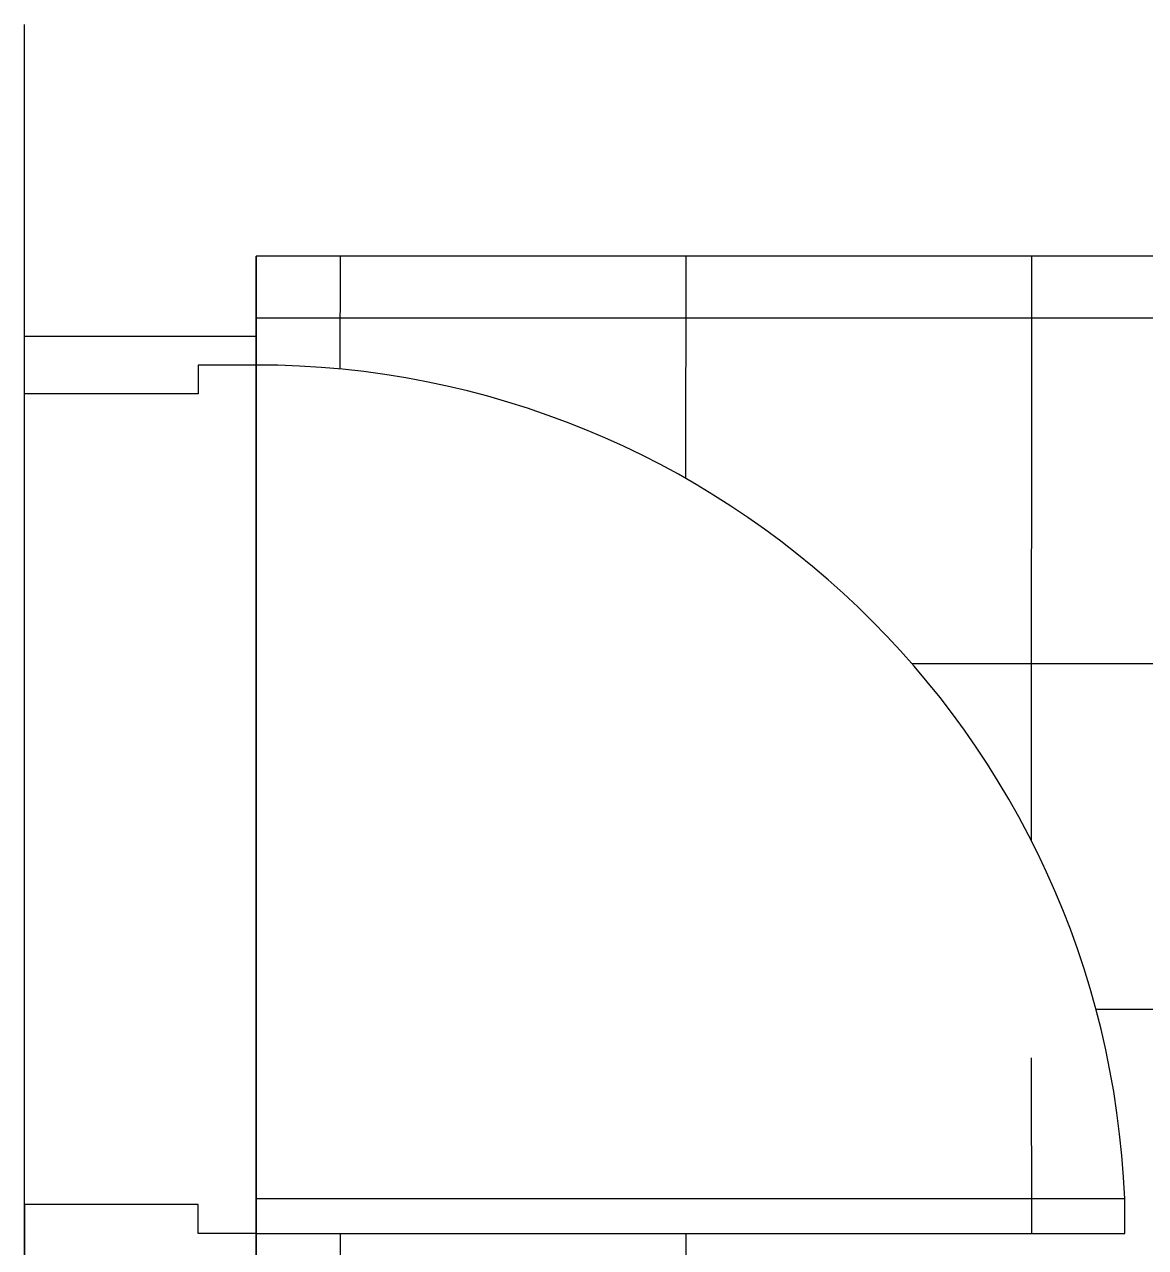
# Model space of a CAD drawing. Header units: millimetres. Extents: x 578 to 638.3, y 269.6 to 296.6.
# Drawn here: x 592.662 to 593.63, y 290.922 to 291.978 of the extents above; entities that cross this region are included whole.
import ezdxf

# ---------------------------------------------------------------- set-up
doc = ezdxf.new("R2010")
doc.units = ezdxf.units.MM
doc.layers.add('GIRO', color=1, linetype='Continuous')

msp = doc.modelspace()

# ---------------------------------------------------------------- hatches: boundary and pattern name
h = msp.add_hatch()
h.set_pattern_fill('NET', color=256, scale=0.094)
h.set_pattern_definition([(0, (-330378.5646346519, -7393310.404714171), (0, 0.29845), []), (90, (-330378.5646346519, -7393310.404714171), (-0.29845, 1.827479186027638e-17), [])])
edge = h.paths.add_edge_path()
edge.add_line((595.5313874085487, 289.7554796582498), (597.70237552048, 289.7554796573185))
edge.add_line((597.70237552048, 289.7554796573185), (597.70237552048, 291.2688485451453))
edge.add_line((597.70237552048, 291.2688485451453), (596.5634850425931, 291.2704042487257))
edge.add_arc((596.5598041921494, 291.2833609664511), 0.01346941699571943, 179.8050070761166, 285.8592219319247, ccw=False)
edge.add_line((596.5463348531566, 291.2834068064057), (596.5480195670907, 291.778071872186))
edge.add_line((596.5480195670907, 291.778071872186), (592.8624499003572, 291.778071872186))
edge.add_line((592.8624499003572, 291.778071872186), (592.8624499003572, 291.683995493915))
edge.add_arc((592.8624499000929, 290.9333704937499), 0.7506250001651438, 2.3382786878374873, 89.99999997982411, ccw=False)
edge.add_line((593.6124499002408, 290.9639954941758), (593.6124499002408, 290.933995493915))
edge.add_line((593.6124499002408, 290.933995493915), (592.8624499002408, 290.933995493915))
edge.add_line((592.8624499002408, 290.933995493915), (592.8624499002408, 290.9089954935425))
edge.add_line((592.8624499002408, 290.9089954935425), (592.8624499003572, 290.839919115644))
edge.add_line((592.8624499003572, 290.839919115644), (592.8624499003572, 289.1037356874385))
edge.add_line((592.8624499003572, 289.1037356874385), (594.0624499003688, 289.1037356874385))
edge.add_line((594.0624499003688, 289.1037356874385), (594.0624499003688, 290.9089954935425))
edge.add_line((594.0624499003688, 290.9089954935425), (594.2124499003921, 290.9089954935425))
edge.add_line((594.2124499003921, 290.9089954935425), (594.2124499003921, 289.1037356874385))
edge.add_line((594.2124499003921, 289.1037356874385), (594.2124499003921, 288.9501658661702))
edge.add_line((594.2124499003921, 288.9501658661702), (595.7007234533021, 288.9489774622434))
edge.add_line((595.7007234533021, 288.9489774622434), (595.7006655533851, 288.9496571107247))
edge.add_arc((595.9038399058201, 288.9489775100657), 0.2031754890345563, 179.808351281417, 205.8523361585679)
edge.add_arc((595.9061441028852, 290.0654421581686), 1.219200001513936, 261.2653471669622, 278.4981553239334)
edge.add_arc((595.9038399047098, 288.9489775093878), 0.2031754905310643, 333.9111667512714, 361.3419356081118)
edge.add_line((596.1069596715906, 288.9537356870659), (596.1074266693258, 288.9537356870659))
edge.add_line((596.1074266693258, 288.9537356870659), (596.1207300514734, 289.1291452974492))
edge.add_arc((596.0193171090584, 289.1353077161904), 0.1016000014468818, 356.5226630956458, 380.9926010665347)
edge.add_line((596.1141735828069, 289.1717056513243), (595.5294380982459, 289.1727108082213))
edge.add_line((595.5294380982459, 289.1727108082213), (595.5313874085487, 289.7554796582498))
h.paths.add_polyline_path([(595.2254116929189, 291.0915840521865), (595.2275858319417, 291.7415804185384), (595.8275823987142, 291.7395734966212), (596.4275789654866, 291.737566574704), (596.4254048264638, 291.0875702046268), (595.923277672432, 291.0892497675904), (595.9231722655759, 291.0577457838171), (595.8731725516782, 291.0579130232745), (595.8732779585343, 291.089417010773), (595.8254082596914, 291.0895771302693), (595.7729686892644, 291.0897525346317), (595.7728683150426, 291.0597527057343), (595.7228686011449, 291.0599199451917), (595.7229689753667, 291.0899197750204)], flags=16)
h.paths.add_polyline_path([(593.496156769449, 289.1313106131219), (592.8961567698216, 289.1313106131219), (592.8961567698216, 289.7313106136807), (593.496156769449, 289.7313106136807)], flags=16)
edge = h.paths.add_edge_path(flags=0)
edge.add_arc((593.4189524050971, 289.4611486492158), 0.01500000013038516, 0, 360)
edge = h.paths.add_edge_path(flags=0)
edge.add_arc((593.4189524050971, 289.408413334977), 0.01499999966472387, 0, 360)
edge = h.paths.add_edge_path(flags=0)
edge.add_arc((593.4189524050971, 289.3489007914849), 0.01499999966472387, 0, 360)
edge = h.paths.add_edge_path(flags=0)
edge.add_arc((593.4157355209982, 289.2288167623282), 0.03499999968335032, 0, 360)
edge = h.paths.add_edge_path(flags=0)
edge.add_arc((593.4157355209982, 289.2288167627939), 0.01914812036557123, 0, 360)
h.paths.add_polyline_path([(593.3261567695235, 289.1613106133827), (592.9261567700823, 289.1613106133827), (592.9261567700823, 289.7013106134199), (593.3261567695235, 289.7013106134199)], flags=0)
edge = h.paths.add_edge_path(flags=16)
edge.add_line((593.277119903295, 289.8040682377704), (592.8821199035674, 289.8040682377704))
edge.add_arc((592.8821199035092, 289.8140682376051), 0.009999999834690243, 180.0000003335053, 270.00000033350534, ccw=False)
edge.add_line((592.8721199036745, 289.8140682375469), (592.8721199036745, 290.3240682373234))
edge.add_arc((592.8821199035115, 290.3240682372629), 0.00999999983696398, 89.9999996795222, 179.9999996534671, ccw=False)
edge.add_line((592.8821199035674, 290.3340682370999), (593.2771199031786, 290.3340682370999))
edge.add_arc((593.2771199033539, 290.2840682372287), 0.04999999987120418, 6.585429446204216e-08, 90.00000020088493, ccw=False)
edge.add_line((593.3271199032251, 290.2840682372861), (593.3271199032251, 289.8540682375842))
edge.add_arc((593.2771199033431, 289.8540682376525), 0.04999999988206127, 269.99999994489343, 359.9999999216393, ccw=False)
edge = h.paths.add_edge_path(flags=0)
edge.add_line((593.2559555580892, 289.8391597561949), (593.1001932747249, 289.8452096872442))
edge.add_arc((593.1011635628547, 289.8701908507816), 0.02499999981469042, 267.7757047329299, 350.825735918534)
edge.add_arc((591.8697530680496, 290.069068238081), 1.272366835150399, 350.8257360658258, 369.1742639177353)
edge.add_arc((593.1011635628938, 290.2679456250074), 0.02499999983564137, 9.174264103166873, 92.22429575540944)
edge.add_line((593.1001932745503, 290.2929267885574), (593.2559555579146, 290.2989767196067))
edge.add_arc((593.2571199039404, 290.2689993233788), 0.02999999977129664, 1.8607687479743618e-07, 92.22429578368951, ccw=False)
edge.add_line((593.2871199037118, 290.2689993234762), (593.2871199039446, 290.2289082670995))
edge.add_line((593.2871199039446, 290.2289082670995), (593.2871199039446, 290.0690682374351))
edge.add_line((593.2871199039446, 290.0690682374351), (593.2871199037118, 289.8691371523254))
edge.add_arc((593.2571199039418, 289.8691371524282), 0.02999999976998424, 267.7757045473571, 359.9999998037182, ccw=False)
h.paths.add_polyline_path([(593.3825303533167, 290.3720533365794), (592.8825303533167, 290.3720533365794), (592.8825303533167, 290.8720533365794), (593.3825303533167, 290.8720533365794)], flags=16)
h.paths.add_polyline_path([(593.3625303537638, 290.3920533361324), (592.992530353652, 290.3920533361324), (592.992530353652, 290.8520533360951), (593.3625303537638, 290.8520533360951)], flags=0)
edge = h.paths.add_edge_path(flags=0)
edge.add_arc((593.0021199037956, 290.0690682374351), 0.04999999998835847, 0, 360)
h.paths.add_polyline_path([(592.9736662484875, 289.4863106135689), (592.9736662484875, 289.3763106132337), (592.9436662482267, 289.3763106132337), (592.9436662482267, 289.4863106135689)], flags=0)
edge = h.paths.add_edge_path(flags=0)
edge.add_arc((593.0021199037956, 290.0690682374351), 0.02500000002328306, 0, 360)
h.paths.add_polyline_path([(595.2610901988164, 291.7518243857139), (595.2611606515065, 291.7728774317019), (595.7882757580892, 291.7711142927819), (595.7882053053991, 291.7500612467938)], flags=16)
h.paths.add_polyline_path([(595.8610867655889, 291.7498174637967), (595.861157218279, 291.7708705097847), (596.3882723248616, 291.7691073708647), (596.3882018721715, 291.7480543248766)], flags=16)
edge = h.paths.add_edge_path(flags=0)
edge.add_arc((592.9333638058097, 290.8026232665815), 0.02346139564178884, 0, 360)
h.paths.add_polyline_path([(595.2355256816309, 290.2550424963646), (597.2720877553156, 290.2550424963646), (597.2720877553156, 290.873255321052), (595.2355256816309, 290.873255321052)], flags=16)
h.paths.add_polyline_path([(594.0546088550991, 289.2878520379253), (594.0546088550991, 291.0856386513823), (593.436396031052, 291.0856386513823), (593.436396031052, 289.2878520379253)], flags=16)

# ---------------------------------------------------------------- linework, layer by layer
for p, q in [((592.6624499003456, 290.8718274005168), (592.6624499003456, 291.9780718714409)), ((598.3418538407359, 291.778071872186), (592.8624499003572, 291.778071872186)), ((592.8624499003572, 290.839919115644), (592.8624499003572, 291.778071872186))]:
    msp.add_line(p, q)
msp.add_lwpolyline([(592.8624499003572, 291.778071872186), (592.8624499003572, 289.1037356874385), (594.0624499003688, 289.1037356865072), (594.0624499003688, 290.9089954935425), (594.2124499003921, 290.9089954935425), (594.2124499003921, 288.9537356870659), (595.7007234533021, 288.9489774622434), (595.6851515880489, 289.1360856278279), (595.6917745578621, 289.1721678080448), (595.5294380982459, 289.1727108082213), (595.5313874085487, 289.7554796582498), (597.70237552048, 289.7554796573185), (597.70237552048, 291.2688485451453), (596.5462873980223, 291.2688485451453), (596.5462873980805, 291.778071872186), (592.8624499003572, 291.778071872186)])
for points in [[(592.8624499002408, 291.7089954942875), (592.8624499002408, 291.683995493915), (592.812449900427, 291.683995493915), (592.812449900427, 291.6589954935425), (592.6624499003456, 291.6589954935425), (592.6624499003456, 291.7089954942875)], [(592.8624499002408, 290.933995493915), (593.6124499002408, 290.933995493915), (593.6124499002408, 290.9639954941758), (592.8624499002408, 290.9639954941758)], [(592.8624499002408, 290.9089954935425), (592.8624499002408, 290.933995493915), (592.812449900427, 290.933995493915), (592.812449900427, 290.9589954942875), (592.6624499003456, 290.9589954933562), (592.6624499003456, 290.9089954926112)]]:
    msp.add_lwpolyline(points, close=True)
at = {"layer": 'GIRO'}
msp.add_arc((592.8624499002408, 290.9333704935797), 0.750624999999999, 2.338278699262315, 90, dxfattribs=at)

doc.saveas('drawing.dxf')
